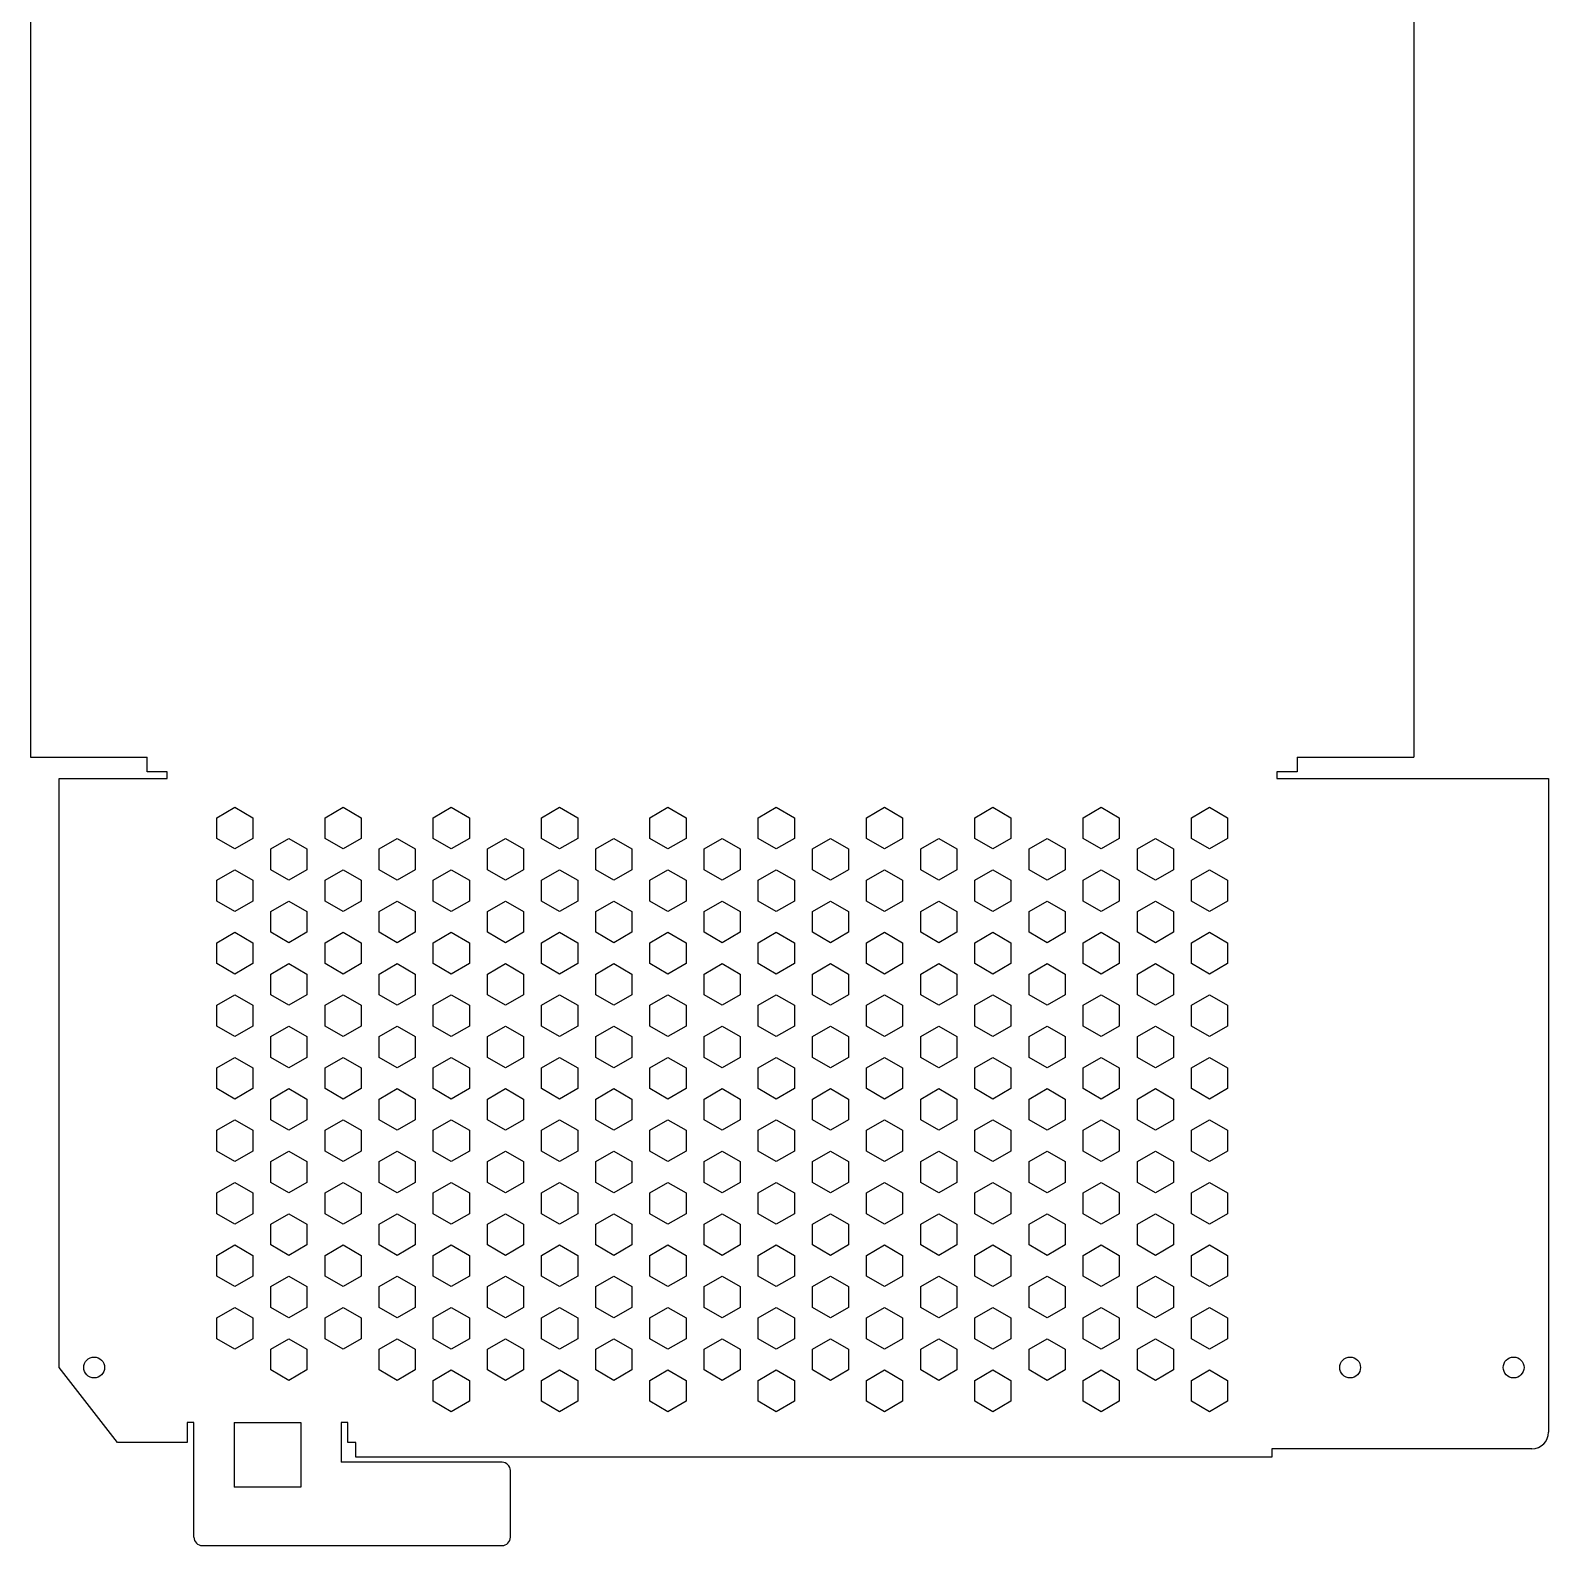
# Model space of a CAD drawing. Header units: millimetres. Extents: x -83 to 99, y -183 to 181.
# Drawn here: x -83 to 99.1, y -182.6 to -0.8 of the extents above; entities that cross this region are included whole.
import ezdxf

# ---------------------------------------------------------------- set-up
doc = ezdxf.new("R2010")
doc.units = ezdxf.units.MM

msp = doc.modelspace()

# ---------------------------------------------------------------- linework, layer by layer
at = {"color": 7, "linetype": 'Continuous', "lineweight": 25}
for p, q in [((-82.97, 88), (-82.97, -88)), ((82.97, 88), (82.97, -88)), ((-82.97, -88), (-68.95, -88)), ((-68.95, -89.77), (-68.95, -88)), ((68.95, -88), (82.97, -88)), ((68.95, -88), (68.95, -89.77)), ((-79.52, -161.22), (-79.52, -90.57)), ((-79.52, -90.57), (-66.55, -90.57)), ((-66.55, -89.77), (-68.95, -89.77)), ((-66.55, -90.57), (-66.55, -89.77)), ((68.95, -89.77), (66.55, -89.77)), ((66.55, -89.77), (66.55, -90.57)), ((66.55, -90.57), (99.13, -90.57)), ((99.13, -90.57), (99.13, -168.97)), ((-60.62, -95.27), (-58.46, -94.02)), ((-58.46, -94.02), (-56.29, -95.27)), ((-47.63, -95.27), (-45.47, -94.02)), ((-45.47, -94.02), (-43.3, -95.27)), ((-34.64, -95.27), (-32.48, -94.02)), ((-32.48, -94.02), (-30.31, -95.27)), ((-21.65, -95.27), (-19.49, -94.02)), ((-19.49, -94.02), (-17.32, -95.27)), ((-8.66, -95.27), (-6.5, -94.02)), ((-6.5, -94.02), (-4.33, -95.27)), ((4.33, -95.27), (6.5, -94.02)), ((6.5, -94.02), (8.66, -95.27)), ((17.32, -95.27), (19.49, -94.02)), ((19.49, -94.02), (21.65, -95.27)), ((30.31, -95.27), (32.48, -94.02)), ((32.48, -94.02), (34.64, -95.27)), ((43.3, -95.27), (45.47, -94.02)), ((45.47, -94.02), (47.63, -95.27)), ((56.29, -95.27), (58.46, -94.02)), ((58.46, -94.02), (60.62, -95.27)), ((-60.62, -97.77), (-60.62, -95.27)), ((-56.29, -95.27), (-56.29, -97.77)), ((-47.63, -97.77), (-47.63, -95.27)), ((-43.3, -95.27), (-43.3, -97.77)), ((-34.64, -97.77), (-34.64, -95.27)), ((-30.31, -95.27), (-30.31, -97.77)), ((-21.65, -97.77), (-21.65, -95.27)), ((-17.32, -95.27), (-17.32, -97.77)), ((-8.66, -97.77), (-8.66, -95.27)), ((-4.33, -95.27), (-4.33, -97.77)), ((4.33, -97.77), (4.33, -95.27)), ((8.66, -95.27), (8.66, -97.77)), ((17.32, -97.77), (17.32, -95.27)), ((21.65, -95.27), (21.65, -97.77)), ((30.31, -97.77), (30.31, -95.27)), ((34.64, -95.27), (34.64, -97.77)), ((43.3, -97.77), (43.3, -95.27)), ((47.63, -95.27), (47.63, -97.77)), ((56.29, -97.77), (56.29, -95.27)), ((60.62, -95.27), (60.62, -97.77)), ((-58.46, -99.02), (-60.62, -97.77)), ((-56.29, -97.77), (-58.46, -99.02)), ((-54.13, -99.02), (-51.96, -97.77)), ((-51.96, -97.77), (-49.8, -99.02)), ((-45.47, -99.02), (-47.63, -97.77)), ((-43.3, -97.77), (-45.47, -99.02)), ((-41.14, -99.02), (-38.97, -97.77)), ((-38.97, -97.77), (-36.81, -99.02)), ((-32.48, -99.02), (-34.64, -97.77)), ((-30.31, -97.77), (-32.48, -99.02)), ((-28.15, -99.02), (-25.98, -97.77)), ((-25.98, -97.77), (-23.82, -99.02)), ((-19.49, -99.02), (-21.65, -97.77)), ((-17.32, -97.77), (-19.49, -99.02)), ((-15.16, -99.02), (-12.99, -97.77)), ((-12.99, -97.77), (-10.83, -99.02)), ((-6.5, -99.02), (-8.66, -97.77)), ((-4.33, -97.77), (-6.5, -99.02)), ((-2.17, -99.02), (0, -97.77)), ((0, -97.77), (2.17, -99.02)), ((6.5, -99.02), (4.33, -97.77)), ((8.66, -97.77), (6.5, -99.02)), ((10.83, -99.02), (12.99, -97.77)), ((12.99, -97.77), (15.16, -99.02)), ((19.49, -99.02), (17.32, -97.77)), ((21.65, -97.77), (19.49, -99.02)), ((23.82, -99.02), (25.98, -97.77)), ((25.98, -97.77), (28.15, -99.02)), ((32.48, -99.02), (30.31, -97.77)), ((34.64, -97.77), (32.48, -99.02)), ((36.81, -99.02), (38.97, -97.77)), ((38.97, -97.77), (41.14, -99.02)), ((45.47, -99.02), (43.3, -97.77)), ((47.63, -97.77), (45.47, -99.02)), ((49.8, -99.02), (51.96, -97.77)), ((51.96, -97.77), (54.13, -99.02)), ((58.46, -99.02), (56.29, -97.77)), ((60.62, -97.77), (58.46, -99.02)), ((-54.13, -101.52), (-54.13, -99.02)), ((-49.8, -99.02), (-49.8, -101.52)), ((-41.14, -101.52), (-41.14, -99.02)), ((-36.81, -99.02), (-36.81, -101.52)), ((-28.15, -101.52), (-28.15, -99.02)), ((-23.82, -99.02), (-23.82, -101.52)), ((-15.16, -101.52), (-15.16, -99.02)), ((-10.83, -99.02), (-10.83, -101.52)), ((-2.17, -101.52), (-2.17, -99.02)), ((2.17, -99.02), (2.17, -101.52)), ((10.83, -101.52), (10.83, -99.02)), ((15.16, -99.02), (15.16, -101.52)), ((23.82, -101.52), (23.82, -99.02)), ((28.15, -99.02), (28.15, -101.52)), ((36.81, -101.52), (36.81, -99.02)), ((41.14, -99.02), (41.14, -101.52)), ((49.8, -101.52), (49.8, -99.02)), ((54.13, -99.02), (54.13, -101.52)), ((-60.62, -102.77), (-58.46, -101.52)), ((-58.46, -101.52), (-56.29, -102.77)), ((-51.96, -102.77), (-54.13, -101.52)), ((-49.8, -101.52), (-51.96, -102.77)), ((-47.63, -102.77), (-45.47, -101.52)), ((-45.47, -101.52), (-43.3, -102.77)), ((-38.97, -102.77), (-41.14, -101.52)), ((-36.81, -101.52), (-38.97, -102.77)), ((-34.64, -102.77), (-32.48, -101.52)), ((-32.48, -101.52), (-30.31, -102.77)), ((-25.98, -102.77), (-28.15, -101.52)), ((-23.82, -101.52), (-25.98, -102.77)), ((-21.65, -102.77), (-19.49, -101.52)), ((-19.49, -101.52), (-17.32, -102.77)), ((-12.99, -102.77), (-15.16, -101.52)), ((-10.83, -101.52), (-12.99, -102.77)), ((-8.66, -102.77), (-6.5, -101.52)), ((-6.5, -101.52), (-4.33, -102.77)), ((0, -102.77), (-2.17, -101.52)), ((2.17, -101.52), (0, -102.77)), ((4.33, -102.77), (6.5, -101.52)), ((6.5, -101.52), (8.66, -102.77)), ((12.99, -102.77), (10.83, -101.52)), ((15.16, -101.52), (12.99, -102.77)), ((17.32, -102.77), (19.49, -101.52)), ((19.49, -101.52), (21.65, -102.77)), ((25.98, -102.77), (23.82, -101.52)), ((28.15, -101.52), (25.98, -102.77)), ((30.31, -102.77), (32.48, -101.52)), ((32.48, -101.52), (34.64, -102.77)), ((38.97, -102.77), (36.81, -101.52)), ((41.14, -101.52), (38.97, -102.77)), ((43.3, -102.77), (45.47, -101.52)), ((45.47, -101.52), (47.63, -102.77)), ((51.96, -102.77), (49.8, -101.52)), ((54.13, -101.52), (51.96, -102.77)), ((56.29, -102.77), (58.46, -101.52)), ((58.46, -101.52), (60.62, -102.77)), ((-60.62, -105.27), (-60.62, -102.77)), ((-56.29, -102.77), (-56.29, -105.27)), ((-47.63, -105.27), (-47.63, -102.77)), ((-43.3, -102.77), (-43.3, -105.27)), ((-34.64, -105.27), (-34.64, -102.77)), ((-30.31, -102.77), (-30.31, -105.27)), ((-21.65, -105.27), (-21.65, -102.77)), ((-17.32, -102.77), (-17.32, -105.27)), ((-8.66, -105.27), (-8.66, -102.77)), ((-4.33, -102.77), (-4.33, -105.27)), ((4.33, -105.27), (4.33, -102.77)), ((8.66, -102.77), (8.66, -105.27)), ((17.32, -105.27), (17.32, -102.77)), ((21.65, -102.77), (21.65, -105.27)), ((30.31, -105.27), (30.31, -102.77)), ((34.64, -102.77), (34.64, -105.27)), ((43.3, -105.27), (43.3, -102.77)), ((47.63, -102.77), (47.63, -105.27)), ((56.29, -105.27), (56.29, -102.77)), ((60.62, -102.77), (60.62, -105.27)), ((-58.46, -106.52), (-60.62, -105.27)), ((-56.29, -105.27), (-58.46, -106.52)), ((-54.13, -106.52), (-51.96, -105.27)), ((-51.96, -105.27), (-49.8, -106.52)), ((-45.47, -106.52), (-47.63, -105.27)), ((-43.3, -105.27), (-45.47, -106.52)), ((-41.14, -106.52), (-38.97, -105.27)), ((-38.97, -105.27), (-36.81, -106.52)), ((-32.48, -106.52), (-34.64, -105.27)), ((-30.31, -105.27), (-32.48, -106.52)), ((-28.15, -106.52), (-25.98, -105.27)), ((-25.98, -105.27), (-23.82, -106.52)), ((-19.49, -106.52), (-21.65, -105.27)), ((-17.32, -105.27), (-19.49, -106.52)), ((-15.16, -106.52), (-12.99, -105.27)), ((-12.99, -105.27), (-10.83, -106.52)), ((-6.5, -106.52), (-8.66, -105.27)), ((-4.33, -105.27), (-6.5, -106.52)), ((-2.17, -106.52), (0, -105.27)), ((0, -105.27), (2.17, -106.52)), ((6.5, -106.52), (4.33, -105.27)), ((8.66, -105.27), (6.5, -106.52)), ((10.83, -106.52), (12.99, -105.27)), ((12.99, -105.27), (15.16, -106.52)), ((19.49, -106.52), (17.32, -105.27)), ((21.65, -105.27), (19.49, -106.52)), ((23.82, -106.52), (25.98, -105.27)), ((25.98, -105.27), (28.15, -106.52)), ((32.48, -106.52), (30.31, -105.27)), ((34.64, -105.27), (32.48, -106.52)), ((36.81, -106.52), (38.97, -105.27)), ((38.97, -105.27), (41.14, -106.52)), ((45.47, -106.52), (43.3, -105.27)), ((47.63, -105.27), (45.47, -106.52)), ((49.8, -106.52), (51.96, -105.27)), ((51.96, -105.27), (54.13, -106.52)), ((58.46, -106.52), (56.29, -105.27)), ((60.62, -105.27), (58.46, -106.52)), ((-54.13, -109.02), (-54.13, -106.52)), ((-49.8, -106.52), (-49.8, -109.02)), ((-41.14, -109.02), (-41.14, -106.52)), ((-36.81, -106.52), (-36.81, -109.02)), ((-28.15, -109.02), (-28.15, -106.52)), ((-23.82, -106.52), (-23.82, -109.02)), ((-15.16, -109.02), (-15.16, -106.52)), ((-10.83, -106.52), (-10.83, -109.02)), ((-2.17, -109.02), (-2.17, -106.52)), ((2.17, -106.52), (2.17, -109.02)), ((10.83, -109.02), (10.83, -106.52)), ((15.16, -106.52), (15.16, -109.02)), ((23.82, -109.02), (23.82, -106.52)), ((28.15, -106.52), (28.15, -109.02)), ((36.81, -109.02), (36.81, -106.52)), ((41.14, -106.52), (41.14, -109.02)), ((49.8, -109.02), (49.8, -106.52)), ((54.13, -106.52), (54.13, -109.02)), ((-60.62, -110.27), (-58.46, -109.02)), ((-58.46, -109.02), (-56.29, -110.27)), ((-51.96, -110.27), (-54.13, -109.02)), ((-49.8, -109.02), (-51.96, -110.27)), ((-47.63, -110.27), (-45.47, -109.02)), ((-45.47, -109.02), (-43.3, -110.27)), ((-38.97, -110.27), (-41.14, -109.02)), ((-36.81, -109.02), (-38.97, -110.27)), ((-34.64, -110.27), (-32.48, -109.02)), ((-32.48, -109.02), (-30.31, -110.27)), ((-25.98, -110.27), (-28.15, -109.02)), ((-23.82, -109.02), (-25.98, -110.27)), ((-21.65, -110.27), (-19.49, -109.02)), ((-19.49, -109.02), (-17.32, -110.27)), ((-12.99, -110.27), (-15.16, -109.02)), ((-10.83, -109.02), (-12.99, -110.27)), ((-8.66, -110.27), (-6.5, -109.02)), ((-6.5, -109.02), (-4.33, -110.27)), ((0, -110.27), (-2.17, -109.02)), ((2.17, -109.02), (0, -110.27)), ((4.33, -110.27), (6.5, -109.02)), ((6.5, -109.02), (8.66, -110.27)), ((12.99, -110.27), (10.83, -109.02)), ((15.16, -109.02), (12.99, -110.27)), ((17.32, -110.27), (19.49, -109.02)), ((19.49, -109.02), (21.65, -110.27)), ((25.98, -110.27), (23.82, -109.02)), ((28.15, -109.02), (25.98, -110.27)), ((30.31, -110.27), (32.48, -109.02)), ((32.48, -109.02), (34.64, -110.27)), ((38.97, -110.27), (36.81, -109.02)), ((41.14, -109.02), (38.97, -110.27)), ((43.3, -110.27), (45.47, -109.02)), ((45.47, -109.02), (47.63, -110.27)), ((51.96, -110.27), (49.8, -109.02)), ((54.13, -109.02), (51.96, -110.27)), ((56.29, -110.27), (58.46, -109.02)), ((58.46, -109.02), (60.62, -110.27)), ((-60.62, -112.77), (-60.62, -110.27)), ((-56.29, -110.27), (-56.29, -112.77)), ((-47.63, -112.77), (-47.63, -110.27)), ((-43.3, -110.27), (-43.3, -112.77)), ((-34.64, -112.77), (-34.64, -110.27)), ((-30.31, -110.27), (-30.31, -112.77)), ((-21.65, -112.77), (-21.65, -110.27)), ((-17.32, -110.27), (-17.32, -112.77)), ((-8.66, -112.77), (-8.66, -110.27)), ((-4.33, -110.27), (-4.33, -112.77)), ((4.33, -112.77), (4.33, -110.27)), ((8.66, -110.27), (8.66, -112.77)), ((17.32, -112.77), (17.32, -110.27)), ((21.65, -110.27), (21.65, -112.77)), ((30.31, -112.77), (30.31, -110.27)), ((34.64, -110.27), (34.64, -112.77)), ((43.3, -112.77), (43.3, -110.27)), ((47.63, -110.27), (47.63, -112.77)), ((56.29, -112.77), (56.29, -110.27)), ((60.62, -110.27), (60.62, -112.77)), ((-58.46, -114.02), (-60.62, -112.77)), ((-56.29, -112.77), (-58.46, -114.02)), ((-54.13, -114.02), (-51.96, -112.77)), ((-51.96, -112.77), (-49.8, -114.02)), ((-45.47, -114.02), (-47.63, -112.77)), ((-43.3, -112.77), (-45.47, -114.02)), ((-41.14, -114.02), (-38.97, -112.77)), ((-38.97, -112.77), (-36.81, -114.02)), ((-32.48, -114.02), (-34.64, -112.77)), ((-30.31, -112.77), (-32.48, -114.02)), ((-28.15, -114.02), (-25.98, -112.77)), ((-25.98, -112.77), (-23.82, -114.02)), ((-19.49, -114.02), (-21.65, -112.77)), ((-17.32, -112.77), (-19.49, -114.02)), ((-15.16, -114.02), (-12.99, -112.77)), ((-12.99, -112.77), (-10.83, -114.02)), ((-6.5, -114.02), (-8.66, -112.77)), ((-4.33, -112.77), (-6.5, -114.02)), ((-2.17, -114.02), (0, -112.77)), ((0, -112.77), (2.17, -114.02)), ((6.5, -114.02), (4.33, -112.77)), ((8.66, -112.77), (6.5, -114.02)), ((10.83, -114.02), (12.99, -112.77)), ((12.99, -112.77), (15.16, -114.02)), ((19.49, -114.02), (17.32, -112.77)), ((21.65, -112.77), (19.49, -114.02)), ((23.82, -114.02), (25.98, -112.77)), ((25.98, -112.77), (28.15, -114.02)), ((32.48, -114.02), (30.31, -112.77)), ((34.64, -112.77), (32.48, -114.02)), ((36.81, -114.02), (38.97, -112.77)), ((38.97, -112.77), (41.14, -114.02)), ((45.47, -114.02), (43.3, -112.77)), ((47.63, -112.77), (45.47, -114.02)), ((49.8, -114.02), (51.96, -112.77)), ((51.96, -112.77), (54.13, -114.02)), ((58.46, -114.02), (56.29, -112.77)), ((60.62, -112.77), (58.46, -114.02)), ((-54.13, -116.52), (-54.13, -114.02)), ((-49.8, -114.02), (-49.8, -116.52)), ((-41.14, -116.52), (-41.14, -114.02)), ((-36.81, -114.02), (-36.81, -116.52)), ((-28.15, -116.52), (-28.15, -114.02)), ((-23.82, -114.02), (-23.82, -116.52)), ((-15.16, -116.52), (-15.16, -114.02)), ((-10.83, -114.02), (-10.83, -116.52)), ((-2.17, -116.52), (-2.17, -114.02)), ((2.17, -114.02), (2.17, -116.52)), ((10.83, -116.52), (10.83, -114.02)), ((15.16, -114.02), (15.16, -116.52)), ((23.82, -116.52), (23.82, -114.02)), ((28.15, -114.02), (28.15, -116.52)), ((36.81, -116.52), (36.81, -114.02)), ((41.14, -114.02), (41.14, -116.52)), ((49.8, -116.52), (49.8, -114.02)), ((54.13, -114.02), (54.13, -116.52)), ((-60.62, -117.77), (-58.46, -116.52)), ((-58.46, -116.52), (-56.29, -117.77)), ((-51.96, -117.77), (-54.13, -116.52)), ((-49.8, -116.52), (-51.96, -117.77)), ((-47.63, -117.77), (-45.47, -116.52)), ((-45.47, -116.52), (-43.3, -117.77)), ((-38.97, -117.77), (-41.14, -116.52)), ((-36.81, -116.52), (-38.97, -117.77)), ((-34.64, -117.77), (-32.48, -116.52)), ((-32.48, -116.52), (-30.31, -117.77)), ((-25.98, -117.77), (-28.15, -116.52)), ((-23.82, -116.52), (-25.98, -117.77)), ((-21.65, -117.77), (-19.49, -116.52)), ((-19.49, -116.52), (-17.32, -117.77)), ((-12.99, -117.77), (-15.16, -116.52)), ((-10.83, -116.52), (-12.99, -117.77)), ((-8.66, -117.77), (-6.5, -116.52)), ((-6.5, -116.52), (-4.33, -117.77)), ((0, -117.77), (-2.17, -116.52)), ((2.17, -116.52), (0, -117.77)), ((4.33, -117.77), (6.5, -116.52)), ((6.5, -116.52), (8.66, -117.77)), ((12.99, -117.77), (10.83, -116.52)), ((15.16, -116.52), (12.99, -117.77)), ((17.32, -117.77), (19.49, -116.52)), ((19.49, -116.52), (21.65, -117.77)), ((25.98, -117.77), (23.82, -116.52)), ((28.15, -116.52), (25.98, -117.77)), ((30.31, -117.77), (32.48, -116.52)), ((32.48, -116.52), (34.64, -117.77)), ((38.97, -117.77), (36.81, -116.52)), ((41.14, -116.52), (38.97, -117.77)), ((43.3, -117.77), (45.47, -116.52)), ((45.47, -116.52), (47.63, -117.77)), ((51.96, -117.77), (49.8, -116.52)), ((54.13, -116.52), (51.96, -117.77)), ((56.29, -117.77), (58.46, -116.52)), ((58.46, -116.52), (60.62, -117.77)), ((-60.62, -120.27), (-60.62, -117.77)), ((-56.29, -117.77), (-56.29, -120.27)), ((-47.63, -120.27), (-47.63, -117.77)), ((-43.3, -117.77), (-43.3, -120.27)), ((-34.64, -120.27), (-34.64, -117.77)), ((-30.31, -117.77), (-30.31, -120.27)), ((-21.65, -120.27), (-21.65, -117.77)), ((-17.32, -117.77), (-17.32, -120.27)), ((-8.66, -120.27), (-8.66, -117.77)), ((-4.33, -117.77), (-4.33, -120.27)), ((4.33, -120.27), (4.33, -117.77)), ((8.66, -117.77), (8.66, -120.27)), ((17.32, -120.27), (17.32, -117.77)), ((21.65, -117.77), (21.65, -120.27)), ((30.31, -120.27), (30.31, -117.77)), ((34.64, -117.77), (34.64, -120.27)), ((43.3, -120.27), (43.3, -117.77)), ((47.63, -117.77), (47.63, -120.27)), ((56.29, -120.27), (56.29, -117.77)), ((60.62, -117.77), (60.62, -120.27)), ((-58.46, -121.52), (-60.62, -120.27)), ((-56.29, -120.27), (-58.46, -121.52)), ((-54.13, -121.52), (-51.96, -120.27)), ((-54.13, -124.02), (-54.13, -121.52)), ((-51.96, -120.27), (-49.8, -121.52)), ((-49.8, -121.52), (-49.8, -124.02)), ((-45.47, -121.52), (-47.63, -120.27)), ((-43.3, -120.27), (-45.47, -121.52)), ((-41.14, -121.52), (-38.97, -120.27)), ((-41.14, -124.02), (-41.14, -121.52)), ((-38.97, -120.27), (-36.81, -121.52)), ((-36.81, -121.52), (-36.81, -124.02)), ((-32.48, -121.52), (-34.64, -120.27)), ((-30.31, -120.27), (-32.48, -121.52)), ((-28.15, -121.52), (-25.98, -120.27)), ((-28.15, -124.02), (-28.15, -121.52)), ((-25.98, -120.27), (-23.82, -121.52)), ((-23.82, -121.52), (-23.82, -124.02)), ((-19.49, -121.52), (-21.65, -120.27)), ((-17.32, -120.27), (-19.49, -121.52)), ((-15.16, -121.52), (-12.99, -120.27)), ((-15.16, -124.02), (-15.16, -121.52)), ((-12.99, -120.27), (-10.83, -121.52)), ((-10.83, -121.52), (-10.83, -124.02)), ((-6.5, -121.52), (-8.66, -120.27)), ((-4.33, -120.27), (-6.5, -121.52)), ((-2.17, -121.52), (0, -120.27)), ((-2.17, -124.02), (-2.17, -121.52)), ((0, -120.27), (2.17, -121.52)), ((2.17, -121.52), (2.17, -124.02)), ((6.5, -121.52), (4.33, -120.27)), ((8.66, -120.27), (6.5, -121.52)), ((10.83, -121.52), (12.99, -120.27)), ((10.83, -124.02), (10.83, -121.52)), ((12.99, -120.27), (15.16, -121.52)), ((15.16, -121.52), (15.16, -124.02)), ((19.49, -121.52), (17.32, -120.27)), ((21.65, -120.27), (19.49, -121.52)), ((23.82, -121.52), (25.98, -120.27)), ((23.82, -124.02), (23.82, -121.52)), ((25.98, -120.27), (28.15, -121.52)), ((28.15, -121.52), (28.15, -124.02)), ((32.48, -121.52), (30.31, -120.27)), ((34.64, -120.27), (32.48, -121.52)), ((36.81, -121.52), (38.97, -120.27)), ((36.81, -124.02), (36.81, -121.52)), ((38.97, -120.27), (41.14, -121.52)), ((41.14, -121.52), (41.14, -124.02)), ((45.47, -121.52), (43.3, -120.27)), ((47.63, -120.27), (45.47, -121.52)), ((49.8, -121.52), (51.96, -120.27)), ((49.8, -124.02), (49.8, -121.52)), ((51.96, -120.27), (54.13, -121.52)), ((54.13, -121.52), (54.13, -124.02)), ((58.46, -121.52), (56.29, -120.27)), ((60.62, -120.27), (58.46, -121.52)), ((-60.62, -125.27), (-58.46, -124.02)), ((-60.62, -127.77), (-60.62, -125.27)), ((-58.46, -124.02), (-56.29, -125.27)), ((-56.29, -125.27), (-56.29, -127.77)), ((-51.96, -125.27), (-54.13, -124.02)), ((-49.8, -124.02), (-51.96, -125.27)), ((-47.63, -125.27), (-45.47, -124.02)), ((-47.63, -127.77), (-47.63, -125.27)), ((-45.47, -124.02), (-43.3, -125.27)), ((-43.3, -125.27), (-43.3, -127.77)), ((-38.97, -125.27), (-41.14, -124.02)), ((-36.81, -124.02), (-38.97, -125.27)), ((-34.64, -125.27), (-32.48, -124.02)), ((-34.64, -127.77), (-34.64, -125.27)), ((-32.48, -124.02), (-30.31, -125.27)), ((-30.31, -125.27), (-30.31, -127.77)), ((-25.98, -125.27), (-28.15, -124.02)), ((-23.82, -124.02), (-25.98, -125.27)), ((-21.65, -125.27), (-19.49, -124.02)), ((-21.65, -127.77), (-21.65, -125.27)), ((-19.49, -124.02), (-17.32, -125.27)), ((-17.32, -125.27), (-17.32, -127.77)), ((-12.99, -125.27), (-15.16, -124.02)), ((-10.83, -124.02), (-12.99, -125.27)), ((-8.66, -125.27), (-6.5, -124.02)), ((-8.66, -127.77), (-8.66, -125.27)), ((-6.5, -124.02), (-4.33, -125.27)), ((-4.33, -125.27), (-4.33, -127.77)), ((0, -125.27), (-2.17, -124.02)), ((2.17, -124.02), (0, -125.27)), ((4.33, -125.27), (6.5, -124.02)), ((4.33, -127.77), (4.33, -125.27)), ((6.5, -124.02), (8.66, -125.27)), ((8.66, -125.27), (8.66, -127.77)), ((12.99, -125.27), (10.83, -124.02)), ((15.16, -124.02), (12.99, -125.27)), ((17.32, -125.27), (19.49, -124.02)), ((17.32, -127.77), (17.32, -125.27)), ((19.49, -124.02), (21.65, -125.27)), ((21.65, -125.27), (21.65, -127.77)), ((25.98, -125.27), (23.82, -124.02)), ((28.15, -124.02), (25.98, -125.27)), ((30.31, -125.27), (32.48, -124.02)), ((30.31, -127.77), (30.31, -125.27)), ((32.48, -124.02), (34.64, -125.27)), ((34.64, -125.27), (34.64, -127.77)), ((38.97, -125.27), (36.81, -124.02)), ((41.14, -124.02), (38.97, -125.27)), ((43.3, -125.27), (45.47, -124.02)), ((43.3, -127.77), (43.3, -125.27)), ((45.47, -124.02), (47.63, -125.27)), ((47.63, -125.27), (47.63, -127.77)), ((51.96, -125.27), (49.8, -124.02)), ((54.13, -124.02), (51.96, -125.27)), ((56.29, -125.27), (58.46, -124.02)), ((56.29, -127.77), (56.29, -125.27)), ((58.46, -124.02), (60.62, -125.27)), ((60.62, -125.27), (60.62, -127.77)), ((-58.46, -129.02), (-60.62, -127.77)), ((-56.29, -127.77), (-58.46, -129.02)), ((-54.13, -129.02), (-51.96, -127.77)), ((-54.13, -131.52), (-54.13, -129.02)), ((-51.96, -127.77), (-49.8, -129.02)), ((-49.8, -129.02), (-49.8, -131.52)), ((-45.47, -129.02), (-47.63, -127.77)), ((-43.3, -127.77), (-45.47, -129.02)), ((-41.14, -129.02), (-38.97, -127.77)), ((-41.14, -131.52), (-41.14, -129.02)), ((-38.97, -127.77), (-36.81, -129.02)), ((-36.81, -129.02), (-36.81, -131.52)), ((-32.48, -129.02), (-34.64, -127.77)), ((-30.31, -127.77), (-32.48, -129.02)), ((-28.15, -129.02), (-25.98, -127.77)), ((-28.15, -131.52), (-28.15, -129.02)), ((-25.98, -127.77), (-23.82, -129.02)), ((-23.82, -129.02), (-23.82, -131.52)), ((-19.49, -129.02), (-21.65, -127.77)), ((-17.32, -127.77), (-19.49, -129.02)), ((-15.16, -129.02), (-12.99, -127.77)), ((-15.16, -131.52), (-15.16, -129.02)), ((-12.99, -127.77), (-10.83, -129.02)), ((-10.83, -129.02), (-10.83, -131.52)), ((-6.5, -129.02), (-8.66, -127.77)), ((-4.33, -127.77), (-6.5, -129.02)), ((-2.17, -129.02), (0, -127.77)), ((-2.17, -131.52), (-2.17, -129.02)), ((0, -127.77), (2.17, -129.02)), ((2.17, -129.02), (2.17, -131.52)), ((6.5, -129.02), (4.33, -127.77)), ((8.66, -127.77), (6.5, -129.02)), ((10.83, -129.02), (12.99, -127.77)), ((10.83, -131.52), (10.83, -129.02)), ((12.99, -127.77), (15.16, -129.02)), ((15.16, -129.02), (15.16, -131.52)), ((19.49, -129.02), (17.32, -127.77)), ((21.65, -127.77), (19.49, -129.02)), ((23.82, -129.02), (25.98, -127.77)), ((23.82, -131.52), (23.82, -129.02)), ((25.98, -127.77), (28.15, -129.02)), ((28.15, -129.02), (28.15, -131.52)), ((32.48, -129.02), (30.31, -127.77)), ((34.64, -127.77), (32.48, -129.02)), ((36.81, -129.02), (38.97, -127.77)), ((36.81, -131.52), (36.81, -129.02)), ((38.97, -127.77), (41.14, -129.02)), ((41.14, -129.02), (41.14, -131.52)), ((45.47, -129.02), (43.3, -127.77)), ((47.63, -127.77), (45.47, -129.02)), ((49.8, -129.02), (51.96, -127.77)), ((49.8, -131.52), (49.8, -129.02)), ((51.96, -127.77), (54.13, -129.02)), ((54.13, -129.02), (54.13, -131.52)), ((58.46, -129.02), (56.29, -127.77)), ((60.62, -127.77), (58.46, -129.02)), ((-60.62, -132.77), (-58.46, -131.52)), ((-60.62, -135.27), (-60.62, -132.77)), ((-58.46, -131.52), (-56.29, -132.77)), ((-56.29, -132.77), (-56.29, -135.27)), ((-51.96, -132.77), (-54.13, -131.52)), ((-49.8, -131.52), (-51.96, -132.77)), ((-47.63, -132.77), (-45.47, -131.52)), ((-47.63, -135.27), (-47.63, -132.77)), ((-45.47, -131.52), (-43.3, -132.77)), ((-43.3, -132.77), (-43.3, -135.27)), ((-38.97, -132.77), (-41.14, -131.52)), ((-36.81, -131.52), (-38.97, -132.77)), ((-34.64, -132.77), (-32.48, -131.52)), ((-34.64, -135.27), (-34.64, -132.77)), ((-32.48, -131.52), (-30.31, -132.77)), ((-30.31, -132.77), (-30.31, -135.27)), ((-25.98, -132.77), (-28.15, -131.52)), ((-23.82, -131.52), (-25.98, -132.77)), ((-21.65, -132.77), (-19.49, -131.52)), ((-21.65, -135.27), (-21.65, -132.77)), ((-19.49, -131.52), (-17.32, -132.77)), ((-17.32, -132.77), (-17.32, -135.27)), ((-12.99, -132.77), (-15.16, -131.52)), ((-10.83, -131.52), (-12.99, -132.77)), ((-8.66, -132.77), (-6.5, -131.52)), ((-8.66, -135.27), (-8.66, -132.77)), ((-6.5, -131.52), (-4.33, -132.77)), ((-4.33, -132.77), (-4.33, -135.27)), ((0, -132.77), (-2.17, -131.52)), ((2.17, -131.52), (0, -132.77)), ((4.33, -132.77), (6.5, -131.52)), ((4.33, -135.27), (4.33, -132.77)), ((6.5, -131.52), (8.66, -132.77)), ((8.66, -132.77), (8.66, -135.27)), ((12.99, -132.77), (10.83, -131.52)), ((15.16, -131.52), (12.99, -132.77)), ((17.32, -132.77), (19.49, -131.52)), ((17.32, -135.27), (17.32, -132.77)), ((19.49, -131.52), (21.65, -132.77)), ((21.65, -132.77), (21.65, -135.27)), ((25.98, -132.77), (23.82, -131.52)), ((28.15, -131.52), (25.98, -132.77)), ((30.31, -132.77), (32.48, -131.52)), ((30.31, -135.27), (30.31, -132.77)), ((32.48, -131.52), (34.64, -132.77)), ((34.64, -132.77), (34.64, -135.27)), ((38.97, -132.77), (36.81, -131.52)), ((41.14, -131.52), (38.97, -132.77)), ((43.3, -132.77), (45.47, -131.52)), ((43.3, -135.27), (43.3, -132.77)), ((45.47, -131.52), (47.63, -132.77)), ((47.63, -132.77), (47.63, -135.27)), ((51.96, -132.77), (49.8, -131.52)), ((54.13, -131.52), (51.96, -132.77)), ((56.29, -132.77), (58.46, -131.52)), ((56.29, -135.27), (56.29, -132.77)), ((58.46, -131.52), (60.62, -132.77)), ((60.62, -132.77), (60.62, -135.27)), ((-58.46, -136.52), (-60.62, -135.27)), ((-56.29, -135.27), (-58.46, -136.52)), ((-54.13, -136.52), (-51.96, -135.27)), ((-54.13, -139.02), (-54.13, -136.52)), ((-51.96, -135.27), (-49.8, -136.52)), ((-49.8, -136.52), (-49.8, -139.02)), ((-45.47, -136.52), (-47.63, -135.27)), ((-43.3, -135.27), (-45.47, -136.52)), ((-41.14, -136.52), (-38.97, -135.27)), ((-41.14, -139.02), (-41.14, -136.52)), ((-38.97, -135.27), (-36.81, -136.52)), ((-36.81, -136.52), (-36.81, -139.02)), ((-32.48, -136.52), (-34.64, -135.27)), ((-30.31, -135.27), (-32.48, -136.52)), ((-28.15, -136.52), (-25.98, -135.27)), ((-28.15, -139.02), (-28.15, -136.52)), ((-25.98, -135.27), (-23.82, -136.52)), ((-23.82, -136.52), (-23.82, -139.02)), ((-19.49, -136.52), (-21.65, -135.27)), ((-17.32, -135.27), (-19.49, -136.52)), ((-15.16, -136.52), (-12.99, -135.27)), ((-15.16, -139.02), (-15.16, -136.52)), ((-12.99, -135.27), (-10.83, -136.52)), ((-10.83, -136.52), (-10.83, -139.02)), ((-6.5, -136.52), (-8.66, -135.27)), ((-4.33, -135.27), (-6.5, -136.52)), ((-2.17, -136.52), (0, -135.27)), ((-2.17, -139.02), (-2.17, -136.52)), ((0, -135.27), (2.17, -136.52)), ((2.17, -136.52), (2.17, -139.02)), ((6.5, -136.52), (4.33, -135.27)), ((8.66, -135.27), (6.5, -136.52)), ((10.83, -136.52), (12.99, -135.27)), ((10.83, -139.02), (10.83, -136.52)), ((12.99, -135.27), (15.16, -136.52)), ((15.16, -136.52), (15.16, -139.02)), ((19.49, -136.52), (17.32, -135.27)), ((21.65, -135.27), (19.49, -136.52)), ((23.82, -136.52), (25.98, -135.27)), ((23.82, -139.02), (23.82, -136.52)), ((25.98, -135.27), (28.15, -136.52)), ((28.15, -136.52), (28.15, -139.02)), ((32.48, -136.52), (30.31, -135.27)), ((34.64, -135.27), (32.48, -136.52)), ((36.81, -136.52), (38.97, -135.27)), ((36.81, -139.02), (36.81, -136.52)), ((38.97, -135.27), (41.14, -136.52)), ((41.14, -136.52), (41.14, -139.02)), ((45.47, -136.52), (43.3, -135.27)), ((47.63, -135.27), (45.47, -136.52)), ((49.8, -136.52), (51.96, -135.27)), ((49.8, -139.02), (49.8, -136.52)), ((51.96, -135.27), (54.13, -136.52)), ((54.13, -136.52), (54.13, -139.02)), ((58.46, -136.52), (56.29, -135.27)), ((60.62, -135.27), (58.46, -136.52)), ((-60.62, -140.27), (-58.46, -139.02)), ((-58.46, -139.02), (-56.29, -140.27)), ((-51.96, -140.27), (-54.13, -139.02)), ((-49.8, -139.02), (-51.96, -140.27)), ((-47.63, -140.27), (-45.47, -139.02)), ((-45.47, -139.02), (-43.3, -140.27)), ((-38.97, -140.27), (-41.14, -139.02)), ((-36.81, -139.02), (-38.97, -140.27)), ((-34.64, -140.27), (-32.48, -139.02)), ((-32.48, -139.02), (-30.31, -140.27)), ((-25.98, -140.27), (-28.15, -139.02)), ((-23.82, -139.02), (-25.98, -140.27)), ((-21.65, -140.27), (-19.49, -139.02)), ((-19.49, -139.02), (-17.32, -140.27)), ((-12.99, -140.27), (-15.16, -139.02)), ((-10.83, -139.02), (-12.99, -140.27)), ((-8.66, -140.27), (-6.5, -139.02)), ((-6.5, -139.02), (-4.33, -140.27)), ((0, -140.27), (-2.17, -139.02)), ((2.17, -139.02), (0, -140.27)), ((4.33, -140.27), (6.5, -139.02)), ((6.5, -139.02), (8.66, -140.27)), ((12.99, -140.27), (10.83, -139.02)), ((15.16, -139.02), (12.99, -140.27)), ((17.32, -140.27), (19.49, -139.02)), ((19.49, -139.02), (21.65, -140.27)), ((25.98, -140.27), (23.82, -139.02)), ((28.15, -139.02), (25.98, -140.27)), ((30.31, -140.27), (32.48, -139.02)), ((32.48, -139.02), (34.64, -140.27)), ((38.97, -140.27), (36.81, -139.02)), ((41.14, -139.02), (38.97, -140.27)), ((43.3, -140.27), (45.47, -139.02)), ((45.47, -139.02), (47.63, -140.27)), ((51.96, -140.27), (49.8, -139.02)), ((54.13, -139.02), (51.96, -140.27)), ((56.29, -140.27), (58.46, -139.02)), ((58.46, -139.02), (60.62, -140.27)), ((-60.62, -142.77), (-60.62, -140.27)), ((-56.29, -140.27), (-56.29, -142.77)), ((-47.63, -142.77), (-47.63, -140.27)), ((-43.3, -140.27), (-43.3, -142.77)), ((-34.64, -142.77), (-34.64, -140.27)), ((-30.31, -140.27), (-30.31, -142.77)), ((-21.65, -142.77), (-21.65, -140.27)), ((-17.32, -140.27), (-17.32, -142.77)), ((-8.66, -142.77), (-8.66, -140.27)), ((-4.33, -140.27), (-4.33, -142.77)), ((4.33, -142.77), (4.33, -140.27)), ((8.66, -140.27), (8.66, -142.77)), ((17.32, -142.77), (17.32, -140.27)), ((21.65, -140.27), (21.65, -142.77)), ((30.31, -142.77), (30.31, -140.27)), ((34.64, -140.27), (34.64, -142.77)), ((43.3, -142.77), (43.3, -140.27)), ((47.63, -140.27), (47.63, -142.77)), ((56.29, -142.77), (56.29, -140.27)), ((60.62, -140.27), (60.62, -142.77)), ((-58.46, -144.02), (-60.62, -142.77)), ((-56.29, -142.77), (-58.46, -144.02)), ((-54.13, -144.02), (-51.96, -142.77)), ((-51.96, -142.77), (-49.8, -144.02)), ((-45.47, -144.02), (-47.63, -142.77)), ((-43.3, -142.77), (-45.47, -144.02)), ((-41.14, -144.02), (-38.97, -142.77)), ((-38.97, -142.77), (-36.81, -144.02)), ((-32.48, -144.02), (-34.64, -142.77)), ((-30.31, -142.77), (-32.48, -144.02)), ((-28.15, -144.02), (-25.98, -142.77)), ((-25.98, -142.77), (-23.82, -144.02)), ((-19.49, -144.02), (-21.65, -142.77)), ((-17.32, -142.77), (-19.49, -144.02)), ((-15.16, -144.02), (-12.99, -142.77)), ((-12.99, -142.77), (-10.83, -144.02)), ((-6.5, -144.02), (-8.66, -142.77)), ((-4.33, -142.77), (-6.5, -144.02)), ((-2.17, -144.02), (0, -142.77)), ((0, -142.77), (2.17, -144.02)), ((6.5, -144.02), (4.33, -142.77)), ((8.66, -142.77), (6.5, -144.02)), ((10.83, -144.02), (12.99, -142.77)), ((12.99, -142.77), (15.16, -144.02)), ((19.49, -144.02), (17.32, -142.77)), ((21.65, -142.77), (19.49, -144.02)), ((23.82, -144.02), (25.98, -142.77)), ((25.98, -142.77), (28.15, -144.02)), ((32.48, -144.02), (30.31, -142.77)), ((34.64, -142.77), (32.48, -144.02)), ((36.81, -144.02), (38.97, -142.77)), ((38.97, -142.77), (41.14, -144.02)), ((45.47, -144.02), (43.3, -142.77)), ((47.63, -142.77), (45.47, -144.02)), ((49.8, -144.02), (51.96, -142.77)), ((51.96, -142.77), (54.13, -144.02)), ((58.46, -144.02), (56.29, -142.77)), ((60.62, -142.77), (58.46, -144.02)), ((-54.13, -146.52), (-54.13, -144.02)), ((-49.8, -144.02), (-49.8, -146.52)), ((-41.14, -146.52), (-41.14, -144.02)), ((-36.81, -144.02), (-36.81, -146.52)), ((-28.15, -146.52), (-28.15, -144.02)), ((-23.82, -144.02), (-23.82, -146.52)), ((-15.16, -146.52), (-15.16, -144.02)), ((-10.83, -144.02), (-10.83, -146.52)), ((-2.17, -146.52), (-2.17, -144.02)), ((2.17, -144.02), (2.17, -146.52)), ((10.83, -146.52), (10.83, -144.02)), ((15.16, -144.02), (15.16, -146.52)), ((23.82, -146.52), (23.82, -144.02)), ((28.15, -144.02), (28.15, -146.52)), ((36.81, -146.52), (36.81, -144.02)), ((41.14, -144.02), (41.14, -146.52)), ((49.8, -146.52), (49.8, -144.02)), ((54.13, -144.02), (54.13, -146.52)), ((-60.62, -147.77), (-58.46, -146.52)), ((-58.46, -146.52), (-56.29, -147.77)), ((-51.96, -147.77), (-54.13, -146.52)), ((-49.8, -146.52), (-51.96, -147.77)), ((-47.63, -147.77), (-45.47, -146.52)), ((-45.47, -146.52), (-43.3, -147.77)), ((-38.97, -147.77), (-41.14, -146.52)), ((-36.81, -146.52), (-38.97, -147.77)), ((-34.64, -147.77), (-32.48, -146.52)), ((-32.48, -146.52), (-30.31, -147.77)), ((-25.98, -147.77), (-28.15, -146.52)), ((-23.82, -146.52), (-25.98, -147.77)), ((-21.65, -147.77), (-19.49, -146.52)), ((-19.49, -146.52), (-17.32, -147.77)), ((-12.99, -147.77), (-15.16, -146.52)), ((-10.83, -146.52), (-12.99, -147.77)), ((-8.66, -147.77), (-6.5, -146.52)), ((-6.5, -146.52), (-4.33, -147.77)), ((0, -147.77), (-2.17, -146.52)), ((2.17, -146.52), (0, -147.77)), ((4.33, -147.77), (6.5, -146.52)), ((6.5, -146.52), (8.66, -147.77)), ((12.99, -147.77), (10.83, -146.52)), ((15.16, -146.52), (12.99, -147.77)), ((17.32, -147.77), (19.49, -146.52)), ((19.49, -146.52), (21.65, -147.77)), ((25.98, -147.77), (23.82, -146.52)), ((28.15, -146.52), (25.98, -147.77)), ((30.31, -147.77), (32.48, -146.52)), ((32.48, -146.52), (34.64, -147.77)), ((38.97, -147.77), (36.81, -146.52)), ((41.14, -146.52), (38.97, -147.77)), ((43.3, -147.77), (45.47, -146.52)), ((45.47, -146.52), (47.63, -147.77)), ((51.96, -147.77), (49.8, -146.52)), ((54.13, -146.52), (51.96, -147.77)), ((56.29, -147.77), (58.46, -146.52)), ((58.46, -146.52), (60.62, -147.77)), ((-60.62, -150.27), (-60.62, -147.77)), ((-56.29, -147.77), (-56.29, -150.27)), ((-47.63, -150.27), (-47.63, -147.77)), ((-43.3, -147.77), (-43.3, -150.27)), ((-34.64, -150.27), (-34.64, -147.77)), ((-30.31, -147.77), (-30.31, -150.27)), ((-21.65, -150.27), (-21.65, -147.77)), ((-17.32, -147.77), (-17.32, -150.27)), ((-8.66, -150.27), (-8.66, -147.77)), ((-4.33, -147.77), (-4.33, -150.27)), ((4.33, -150.27), (4.33, -147.77)), ((8.66, -147.77), (8.66, -150.27)), ((17.32, -150.27), (17.32, -147.77)), ((21.65, -147.77), (21.65, -150.27)), ((30.31, -150.27), (30.31, -147.77)), ((34.64, -147.77), (34.64, -150.27)), ((43.3, -150.27), (43.3, -147.77)), ((47.63, -147.77), (47.63, -150.27)), ((56.29, -150.27), (56.29, -147.77)), ((60.62, -147.77), (60.62, -150.27)), ((-58.46, -151.52), (-60.62, -150.27)), ((-56.29, -150.27), (-58.46, -151.52)), ((-54.13, -151.52), (-51.96, -150.27)), ((-51.96, -150.27), (-49.8, -151.52)), ((-45.47, -151.52), (-47.63, -150.27)), ((-43.3, -150.27), (-45.47, -151.52)), ((-41.14, -151.52), (-38.97, -150.27)), ((-38.97, -150.27), (-36.81, -151.52)), ((-32.48, -151.52), (-34.64, -150.27)), ((-30.31, -150.27), (-32.48, -151.52)), ((-28.15, -151.52), (-25.98, -150.27)), ((-25.98, -150.27), (-23.82, -151.52)), ((-19.49, -151.52), (-21.65, -150.27)), ((-17.32, -150.27), (-19.49, -151.52)), ((-15.16, -151.52), (-12.99, -150.27)), ((-12.99, -150.27), (-10.83, -151.52)), ((-6.5, -151.52), (-8.66, -150.27)), ((-4.33, -150.27), (-6.5, -151.52)), ((-2.17, -151.52), (0, -150.27)), ((0, -150.27), (2.17, -151.52)), ((6.5, -151.52), (4.33, -150.27)), ((8.66, -150.27), (6.5, -151.52)), ((10.83, -151.52), (12.99, -150.27)), ((12.99, -150.27), (15.16, -151.52)), ((19.49, -151.52), (17.32, -150.27)), ((21.65, -150.27), (19.49, -151.52)), ((23.82, -151.52), (25.98, -150.27)), ((25.98, -150.27), (28.15, -151.52)), ((32.48, -151.52), (30.31, -150.27)), ((34.64, -150.27), (32.48, -151.52)), ((36.81, -151.52), (38.97, -150.27)), ((38.97, -150.27), (41.14, -151.52)), ((45.47, -151.52), (43.3, -150.27)), ((47.63, -150.27), (45.47, -151.52)), ((49.8, -151.52), (51.96, -150.27)), ((51.96, -150.27), (54.13, -151.52)), ((58.46, -151.52), (56.29, -150.27)), ((60.62, -150.27), (58.46, -151.52)), ((-54.13, -154.02), (-54.13, -151.52)), ((-49.8, -151.52), (-49.8, -154.02)), ((-41.14, -154.02), (-41.14, -151.52)), ((-36.81, -151.52), (-36.81, -154.02)), ((-28.15, -154.02), (-28.15, -151.52)), ((-23.82, -151.52), (-23.82, -154.02)), ((-15.16, -154.02), (-15.16, -151.52)), ((-10.83, -151.52), (-10.83, -154.02)), ((-2.17, -154.02), (-2.17, -151.52)), ((2.17, -151.52), (2.17, -154.02)), ((10.83, -154.02), (10.83, -151.52)), ((15.16, -151.52), (15.16, -154.02)), ((23.82, -154.02), (23.82, -151.52)), ((28.15, -151.52), (28.15, -154.02)), ((36.81, -154.02), (36.81, -151.52)), ((41.14, -151.52), (41.14, -154.02)), ((49.8, -154.02), (49.8, -151.52)), ((54.13, -151.52), (54.13, -154.02)), ((-60.62, -155.27), (-58.46, -154.02)), ((-58.46, -154.02), (-56.29, -155.27)), ((-51.96, -155.27), (-54.13, -154.02)), ((-49.8, -154.02), (-51.96, -155.27)), ((-47.63, -155.27), (-45.47, -154.02)), ((-45.47, -154.02), (-43.3, -155.27)), ((-38.97, -155.27), (-41.14, -154.02)), ((-36.81, -154.02), (-38.97, -155.27)), ((-34.64, -155.27), (-32.48, -154.02)), ((-32.48, -154.02), (-30.31, -155.27)), ((-25.98, -155.27), (-28.15, -154.02)), ((-23.82, -154.02), (-25.98, -155.27)), ((-21.65, -155.27), (-19.49, -154.02)), ((-19.49, -154.02), (-17.32, -155.27)), ((-12.99, -155.27), (-15.16, -154.02)), ((-10.83, -154.02), (-12.99, -155.27)), ((-8.66, -155.27), (-6.5, -154.02)), ((-6.5, -154.02), (-4.33, -155.27)), ((0, -155.27), (-2.17, -154.02)), ((2.17, -154.02), (0, -155.27)), ((4.33, -155.27), (6.5, -154.02)), ((6.5, -154.02), (8.66, -155.27)), ((12.99, -155.27), (10.83, -154.02)), ((15.16, -154.02), (12.99, -155.27)), ((17.32, -155.27), (19.49, -154.02)), ((19.49, -154.02), (21.65, -155.27)), ((25.98, -155.27), (23.82, -154.02)), ((28.15, -154.02), (25.98, -155.27)), ((30.31, -155.27), (32.48, -154.02)), ((32.48, -154.02), (34.64, -155.27)), ((38.97, -155.27), (36.81, -154.02)), ((41.14, -154.02), (38.97, -155.27)), ((43.3, -155.27), (45.47, -154.02)), ((45.47, -154.02), (47.63, -155.27)), ((51.96, -155.27), (49.8, -154.02)), ((54.13, -154.02), (51.96, -155.27)), ((56.29, -155.27), (58.46, -154.02)), ((58.46, -154.02), (60.62, -155.27)), ((-60.62, -157.77), (-60.62, -155.27)), ((-56.29, -155.27), (-56.29, -157.77)), ((-47.63, -157.77), (-47.63, -155.27)), ((-43.3, -155.27), (-43.3, -157.77)), ((-34.64, -157.77), (-34.64, -155.27)), ((-30.31, -155.27), (-30.31, -157.77)), ((-21.65, -157.77), (-21.65, -155.27)), ((-17.32, -155.27), (-17.32, -157.77)), ((-8.66, -157.77), (-8.66, -155.27)), ((-4.33, -155.27), (-4.33, -157.77)), ((4.33, -157.77), (4.33, -155.27)), ((8.66, -155.27), (8.66, -157.77)), ((17.32, -157.77), (17.32, -155.27)), ((21.65, -155.27), (21.65, -157.77)), ((30.31, -157.77), (30.31, -155.27)), ((34.64, -155.27), (34.64, -157.77)), ((43.3, -157.77), (43.3, -155.27)), ((47.63, -155.27), (47.63, -157.77)), ((56.29, -157.77), (56.29, -155.27)), ((60.62, -155.27), (60.62, -157.77)), ((-58.46, -159.02), (-60.62, -157.77)), ((-56.29, -157.77), (-58.46, -159.02)), ((-54.13, -159.02), (-51.96, -157.77)), ((-51.96, -157.77), (-49.8, -159.02)), ((-45.47, -159.02), (-47.63, -157.77)), ((-43.3, -157.77), (-45.47, -159.02)), ((-41.14, -159.02), (-38.97, -157.77)), ((-38.97, -157.77), (-36.81, -159.02)), ((-32.48, -159.02), (-34.64, -157.77)), ((-30.31, -157.77), (-32.48, -159.02)), ((-28.15, -159.02), (-25.98, -157.77)), ((-25.98, -157.77), (-23.82, -159.02)), ((-19.49, -159.02), (-21.65, -157.77)), ((-17.32, -157.77), (-19.49, -159.02)), ((-15.16, -159.02), (-12.99, -157.77)), ((-12.99, -157.77), (-10.83, -159.02)), ((-6.5, -159.02), (-8.66, -157.77)), ((-4.33, -157.77), (-6.5, -159.02)), ((-2.17, -159.02), (0, -157.77)), ((0, -157.77), (2.17, -159.02)), ((6.5, -159.02), (4.33, -157.77)), ((8.66, -157.77), (6.5, -159.02)), ((10.83, -159.02), (12.99, -157.77)), ((12.99, -157.77), (15.16, -159.02)), ((19.49, -159.02), (17.32, -157.77)), ((21.65, -157.77), (19.49, -159.02)), ((23.82, -159.02), (25.98, -157.77)), ((25.98, -157.77), (28.15, -159.02)), ((32.48, -159.02), (30.31, -157.77)), ((34.64, -157.77), (32.48, -159.02)), ((36.81, -159.02), (38.97, -157.77)), ((38.97, -157.77), (41.14, -159.02)), ((45.47, -159.02), (43.3, -157.77)), ((47.63, -157.77), (45.47, -159.02)), ((49.8, -159.02), (51.96, -157.77)), ((51.96, -157.77), (54.13, -159.02)), ((58.46, -159.02), (56.29, -157.77)), ((60.62, -157.77), (58.46, -159.02)), ((-54.13, -161.52), (-54.13, -159.02)), ((-49.8, -159.02), (-49.8, -161.52)), ((-41.14, -161.52), (-41.14, -159.02)), ((-36.81, -159.02), (-36.81, -161.52)), ((-28.15, -161.52), (-28.15, -159.02)), ((-23.82, -159.02), (-23.82, -161.52)), ((-15.16, -161.52), (-15.16, -159.02)), ((-10.83, -159.02), (-10.83, -161.52)), ((-2.17, -161.52), (-2.17, -159.02)), ((2.17, -159.02), (2.17, -161.52)), ((10.83, -161.52), (10.83, -159.02)), ((15.16, -159.02), (15.16, -161.52)), ((23.82, -161.52), (23.82, -159.02)), ((28.15, -159.02), (28.15, -161.52)), ((36.81, -161.52), (36.81, -159.02)), ((41.14, -159.02), (41.14, -161.52)), ((49.8, -161.52), (49.8, -159.02)), ((54.13, -159.02), (54.13, -161.52)), ((-72.52, -170.22), (-79.52, -161.22)), ((-51.96, -162.77), (-54.13, -161.52)), ((-49.8, -161.52), (-51.96, -162.77)), ((-38.97, -162.77), (-41.14, -161.52)), ((-36.81, -161.52), (-38.97, -162.77)), ((-34.64, -162.77), (-32.48, -161.52)), ((-32.48, -161.52), (-30.31, -162.77)), ((-25.98, -162.77), (-28.15, -161.52)), ((-23.82, -161.52), (-25.98, -162.77)), ((-21.65, -162.77), (-19.49, -161.52)), ((-19.49, -161.52), (-17.32, -162.77)), ((-12.99, -162.77), (-15.16, -161.52)), ((-10.83, -161.52), (-12.99, -162.77)), ((-8.66, -162.77), (-6.5, -161.52)), ((-6.5, -161.52), (-4.33, -162.77)), ((0, -162.77), (-2.17, -161.52)), ((2.17, -161.52), (0, -162.77)), ((4.33, -162.77), (6.5, -161.52)), ((6.5, -161.52), (8.66, -162.77)), ((12.99, -162.77), (10.83, -161.52)), ((15.16, -161.52), (12.99, -162.77)), ((17.32, -162.77), (19.49, -161.52)), ((19.49, -161.52), (21.65, -162.77)), ((25.98, -162.77), (23.82, -161.52)), ((28.15, -161.52), (25.98, -162.77)), ((30.31, -162.77), (32.48, -161.52)), ((32.48, -161.52), (34.64, -162.77)), ((38.97, -162.77), (36.81, -161.52)), ((41.14, -161.52), (38.97, -162.77)), ((43.3, -162.77), (45.47, -161.52)), ((45.47, -161.52), (47.63, -162.77)), ((51.96, -162.77), (49.8, -161.52)), ((54.13, -161.52), (51.96, -162.77)), ((56.29, -162.77), (58.46, -161.52)), ((58.46, -161.52), (60.62, -162.77)), ((-34.64, -165.27), (-34.64, -162.77)), ((-30.31, -162.77), (-30.31, -165.27)), ((-21.65, -165.27), (-21.65, -162.77)), ((-17.32, -162.77), (-17.32, -165.27)), ((-8.66, -165.27), (-8.66, -162.77)), ((-4.33, -162.77), (-4.33, -165.27)), ((4.33, -165.27), (4.33, -162.77)), ((8.66, -162.77), (8.66, -165.27)), ((17.32, -165.27), (17.32, -162.77)), ((21.65, -162.77), (21.65, -165.27)), ((30.31, -165.27), (30.31, -162.77)), ((34.64, -162.77), (34.64, -165.27)), ((43.3, -165.27), (43.3, -162.77)), ((47.63, -162.77), (47.63, -165.27)), ((56.29, -165.27), (56.29, -162.77)), ((60.62, -162.77), (60.62, -165.27)), ((-32.48, -166.52), (-34.64, -165.27)), ((-30.31, -165.27), (-32.48, -166.52)), ((-19.49, -166.52), (-21.65, -165.27)), ((-17.32, -165.27), (-19.49, -166.52)), ((-6.5, -166.52), (-8.66, -165.27)), ((-4.33, -165.27), (-6.5, -166.52)), ((6.5, -166.52), (4.33, -165.27)), ((8.66, -165.27), (6.5, -166.52)), ((19.49, -166.52), (17.32, -165.27)), ((21.65, -165.27), (19.49, -166.52)), ((32.48, -166.52), (30.31, -165.27)), ((34.64, -165.27), (32.48, -166.52)), ((45.47, -166.52), (43.3, -165.27)), ((47.63, -165.27), (45.47, -166.52)), ((58.46, -166.52), (56.29, -165.27)), ((60.62, -165.27), (58.46, -166.52)), ((-63.35, -167.82), (-64.15, -167.82)), ((-64.15, -167.82), (-64.15, -170.22)), ((-63.35, -181.59), (-63.35, -167.82)), ((-58.52, -167.82), (-50.52, -167.82)), ((-58.52, -167.82), (-58.52, -175.59)), ((-50.52, -167.82), (-50.52, -175.59)), ((-44.9, -167.82), (-45.7, -167.82)), ((-45.7, -167.82), (-45.7, -172.59)), ((-44.9, -170.22), (-44.9, -167.82)), ((-64.15, -170.22), (-72.52, -170.22)), ((-43.95, -170.22), (-44.9, -170.22)), ((-43.95, -171.97), (-43.95, -170.22)), ((97.13, -170.97), (65.95, -170.97)), ((65.95, -170.97), (65.95, -171.97)), ((-26.4, -172.59), (-45.7, -172.59)), ((65.95, -171.97), (-43.95, -171.97)), ((-25.4, -181.59), (-25.4, -173.59)), ((-50.52, -175.59), (-58.52, -175.59)), ((-62.35, -182.59), (-26.4, -182.59))]:
    msp.add_line(p, q, dxfattribs=at)
for centre in [(-75.32, -161.22), (75.32, -161.22), (94.93, -161.22)]:
    msp.add_circle(centre, 1.25, dxfattribs=at)
for centre, radius, start, end in [((97.13, -168.97), 2, 270, 0), ((-26.4, -173.59), 1, 360, 90), ((-62.35, -181.59), 1, 180, 270), ((-26.4, -181.59), 1, 270, 0)]:
    msp.add_arc(centre, radius, start, end, dxfattribs=at)

doc.saveas('drawing.dxf')
